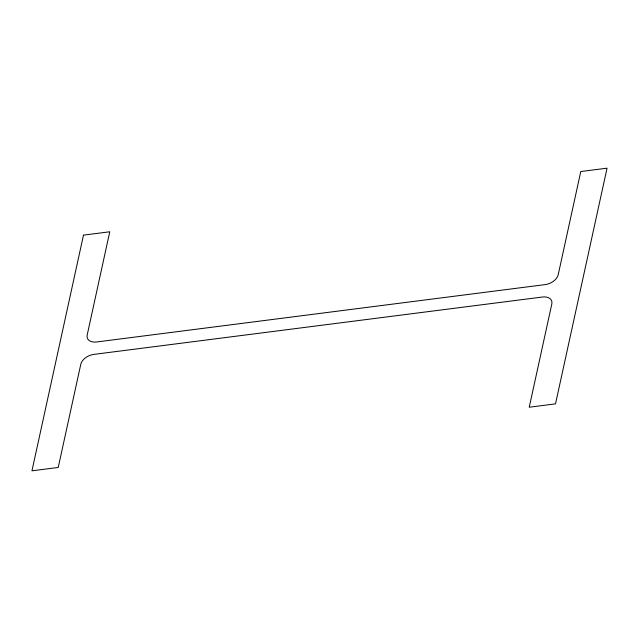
<?xml version="1.0" encoding="UTF-8"?>
<svg xmlns="http://www.w3.org/2000/svg" width="639" height="639" viewBox="0 0 639 639"><rect width="100%" height="100%" fill="white"/><g stroke="black" fill="none" stroke-linecap="round" stroke-linejoin="round"><path stroke-width="0.96" d="M83.485 235.136L31.95 470.823L58.229 467.46L80.794 364.246A11.941 7.66 -24.3 0 1 93.821 354.397L542.471 297.015A11.941 7.66 -24.3 0 1 551.808 304.004L529.236 407.227L555.515 403.864L607.05 168.177L580.771 171.54L558.206 274.754A11.941 7.66 -24.3 0 1 545.179 284.603L96.529 341.985A11.941 7.66 -24.3 0 1 87.192 334.996L109.764 231.773L83.485 235.136"/></g></svg>
